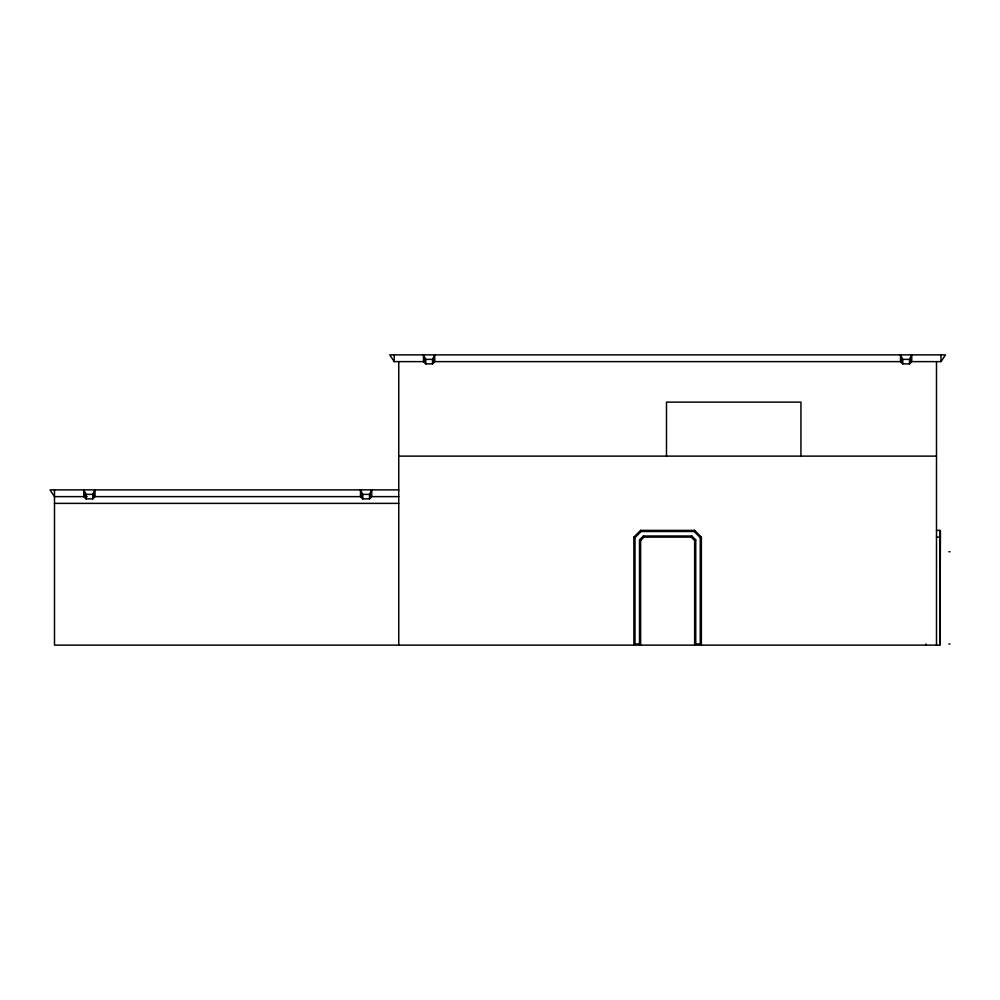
<?xml version="1.0" encoding="UTF-8"?>
<svg xmlns="http://www.w3.org/2000/svg" width="1000" height="1000" viewBox="0 0 1000 1000"><rect width="100%" height="100%" fill="white"/><g stroke="black" fill="none" stroke-linecap="round" stroke-linejoin="round"><path stroke-width="1.5" d="M95 489.875L92.75 494.375L92.75 498.875L95 496.625L95 489.875L92.75 498.875L86 498.875L83.75 496.625L83.75 489.875L86 494.375L86 498.875L83.75 489.875M371.75 489.875L369.5 494.375L369.5 498.875L371.75 496.625L371.75 489.875L369.5 498.875L362.75 498.875L360.5 496.625L360.5 489.875L362.75 494.375L362.75 498.875L360.5 489.875M434.75 354.875L432.5 359.375L432.5 363.875L434.75 361.625L434.75 354.875L432.5 363.875L425.75 363.875L423.5 361.625L423.5 354.875L425.75 359.375L425.75 363.875L423.5 354.875M911.75 354.875L909.5 359.375L909.5 363.875L911.75 361.625L911.75 354.875L909.5 363.875L902.75 363.875L900.5 361.625L900.5 354.875L902.75 359.375L902.75 363.875L900.5 354.875M694.163 531.5L694.625 530.375L701.375 537.125L701.375 645.125L700.25 644L700.25 537.587L694.163 531.5L641.087 531.5L635 537.587L635 644L633.875 645.125L633.875 537.125L640.625 530.375L694.625 530.375M691.25 537.125L691.812 536L695.75 539.938L695.75 644L694.625 645.125L694.625 540.5L691.25 537.125L644 537.125L640.625 540.5L640.625 645.125L639.5 644L639.5 539.938L643.438 536L691.812 536M936.5 537.125L939.875 537.125L940.438 536M54.5 489.875L54.5 645.125L939.875 645.125L940.438 531.5L939.875 530.375L936.5 530.375M910 361.625L941 361.625L945.5 354.875L389.75 354.875L394.25 361.625L425.25 361.625M694.625 540.5L695.75 539.938M700.25 537.587L701.375 537.125M425.75 359.375L432.5 359.375M902.75 359.375L909.5 359.375M433.038 361.625L902.212 361.625M398.75 456.125L936.5 456.125M398.75 489.875L50 489.875L54.5 496.625L87.212 496.625M86 494.375L92.75 494.375M362.75 494.375L369.5 494.375M93.438 496.625L361.362 496.625M370.712 496.625L398.75 496.625M54.5 503.375L398.75 503.375M948.875 551.75L950 551.75M635 644L639.5 644M695.75 644L700.25 644M948.875 644L950 644M633.875 537.125L635 537.587M639.5 539.938L640.625 540.5M925.812 644L926.375 645.125M643.438 536L644 537.125M640.625 530.375L641.087 531.5M941 354.875L941 361.625M939.875 530.375L939.875 645.125M936.5 361.625L936.5 645.125M800.938 456.125L800.938 402.125L666.5 402.125L666.5 456.125M398.75 361.625L398.75 645.125M394.25 354.875L394.25 361.625"/></g></svg>
